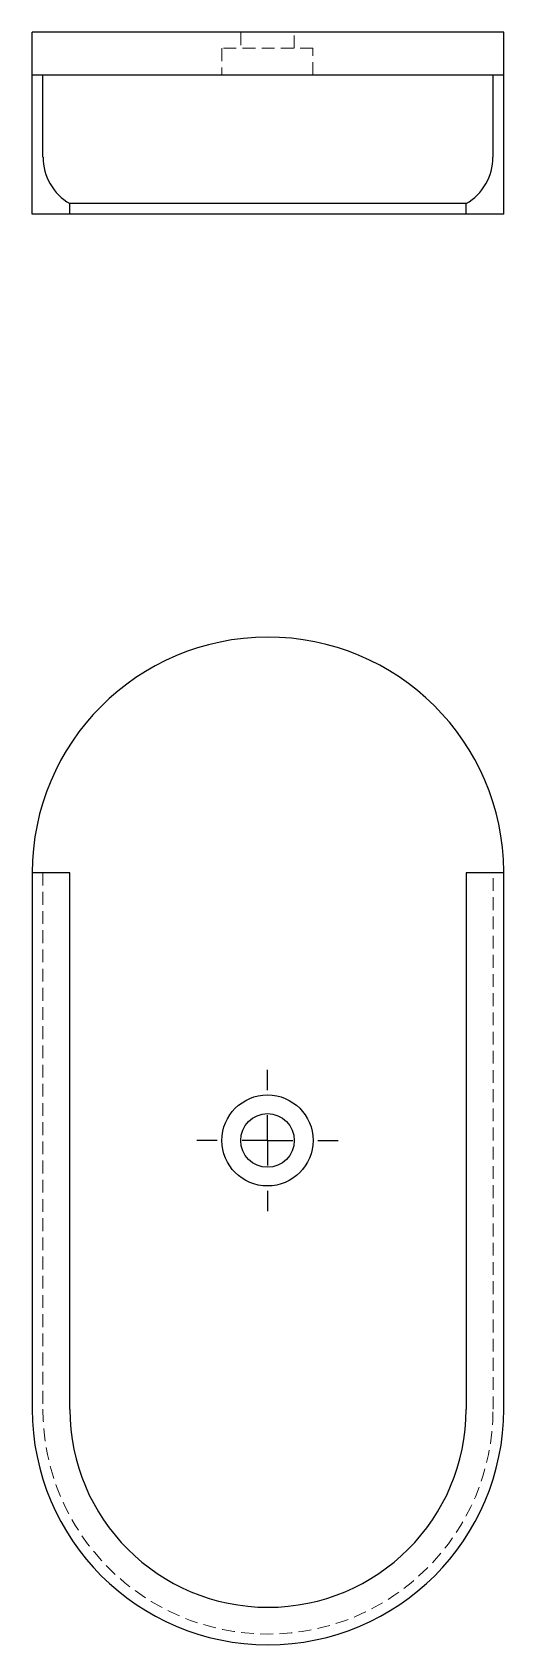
# Model space of a CAD drawing. Header units: millimetres. Extents: x 60 to 232, y 7 to 167.
# Drawn here: x 59.6 to 106.4, y 7 to 167 of the extents above.
import ezdxf

# ---------------------------------------------------------------- set-up
doc = ezdxf.new("R2010")
doc.units = ezdxf.units.MM
doc.linetypes.add('HIDDEN', pattern=[1.905, 1.27, -0.635])
doc.layers.add('10', color=7, linetype='Continuous')

# ---------------------------------------------------------------- blocks, each defined once
blk = doc.blocks.new('SW_CENTERMARKSYMBOL_0')
at = {"layer": '10', "color": 0}
for p, q in [((0, 5), (0, 7.02)), ((0, 0), (0, 2.5)), ((-5, 0), (-7.02, 0)), ((0, 0), (-2.5, 0)), ((0, 0), (0, -2.5)), ((0, 0), (2.5, 0)), ((5, 0), (7.02, 0)), ((0, -5), (0, -7.02))]:
    blk.add_line(p, q, dxfattribs=at)

msp = doc.modelspace()

# ---------------------------------------------------------------- linework, layer by layer
at = {"color": 7, "linetype": 'Continuous', "lineweight": 25}
for p, q in [((59.62, 162.78), (59.62, 167.03)), ((106.38, 167.03), (59.62, 167.03)), ((106.38, 162.78), (106.38, 167.03)), ((106.38, 162.78), (59.62, 162.78)), ((59.62, 148.97), (59.62, 162.78)), ((60.68, 154.63), (60.68, 162.78)), ((105.32, 154.63), (105.32, 162.78)), ((106.38, 148.97), (106.38, 162.78)), ((63.34, 148.97), (59.62, 148.97)), ((63.34, 148.97), (63.34, 150.03)), ((102.66, 150.03), (63.34, 150.03)), ((102.66, 148.97), (63.34, 148.97)), ((102.66, 148.97), (102.66, 150.03)), ((106.38, 148.97), (102.66, 148.97)), ((63.34, 83.62), (59.62, 83.62)), ((59.62, 83.62), (59.62, 30.38)), ((63.34, 30.38), (63.34, 83.62)), ((102.66, 83.62), (102.66, 30.38)), ((106.38, 83.62), (102.66, 83.62)), ((106.38, 83.62), (106.38, 83.73)), ((106.38, 30.38), (106.38, 83.62))]:
    msp.add_line(p, q, dxfattribs=at)
at = {"color": 7, "linetype": 'HIDDEN', "lineweight": 18}
for p, q in [((80.29, 167.03), (80.29, 165.44)), ((85.6, 165.44), (85.6, 167.03)), ((87.46, 165.44), (78.43, 165.44)), ((78.43, 165.44), (78.43, 162.78)), ((87.46, 162.78), (87.46, 165.44)), ((60.68, 83.62), (60.68, 30.38)), ((105.32, 30.38), (105.32, 83.62))]:
    msp.add_line(p, q, dxfattribs=at)
at = {"color": 7, "linetype": 'Continuous', "lineweight": 25}
for radius in [4.52, 2.66]:
    msp.add_circle((82.95, 57.05), radius, dxfattribs=at)
for centre, radius, start, end in [((66, 154.63), 5.31, 180, 240), ((100, 154.63), 5.31, 300, 360), ((83, 83.62), 23.38, 0.2633, 180), ((83, 30.38), 23.38, 180, 0), ((83, 30.38), 19.66, 180, 0)]:
    msp.add_arc(centre, radius, start, end, dxfattribs=at)
at = {"color": 7, "linetype": 'HIDDEN', "lineweight": 18}
msp.add_arc((83, 30.38), 22.32, 180, 0, dxfattribs=at)

# ---------------------------------------------------------------- block references
at = {"layer": '10'}
msp.add_blockref('SW_CENTERMARKSYMBOL_0', (82.95, 57.05), dxfattribs=at)

doc.saveas('drawing.dxf')
